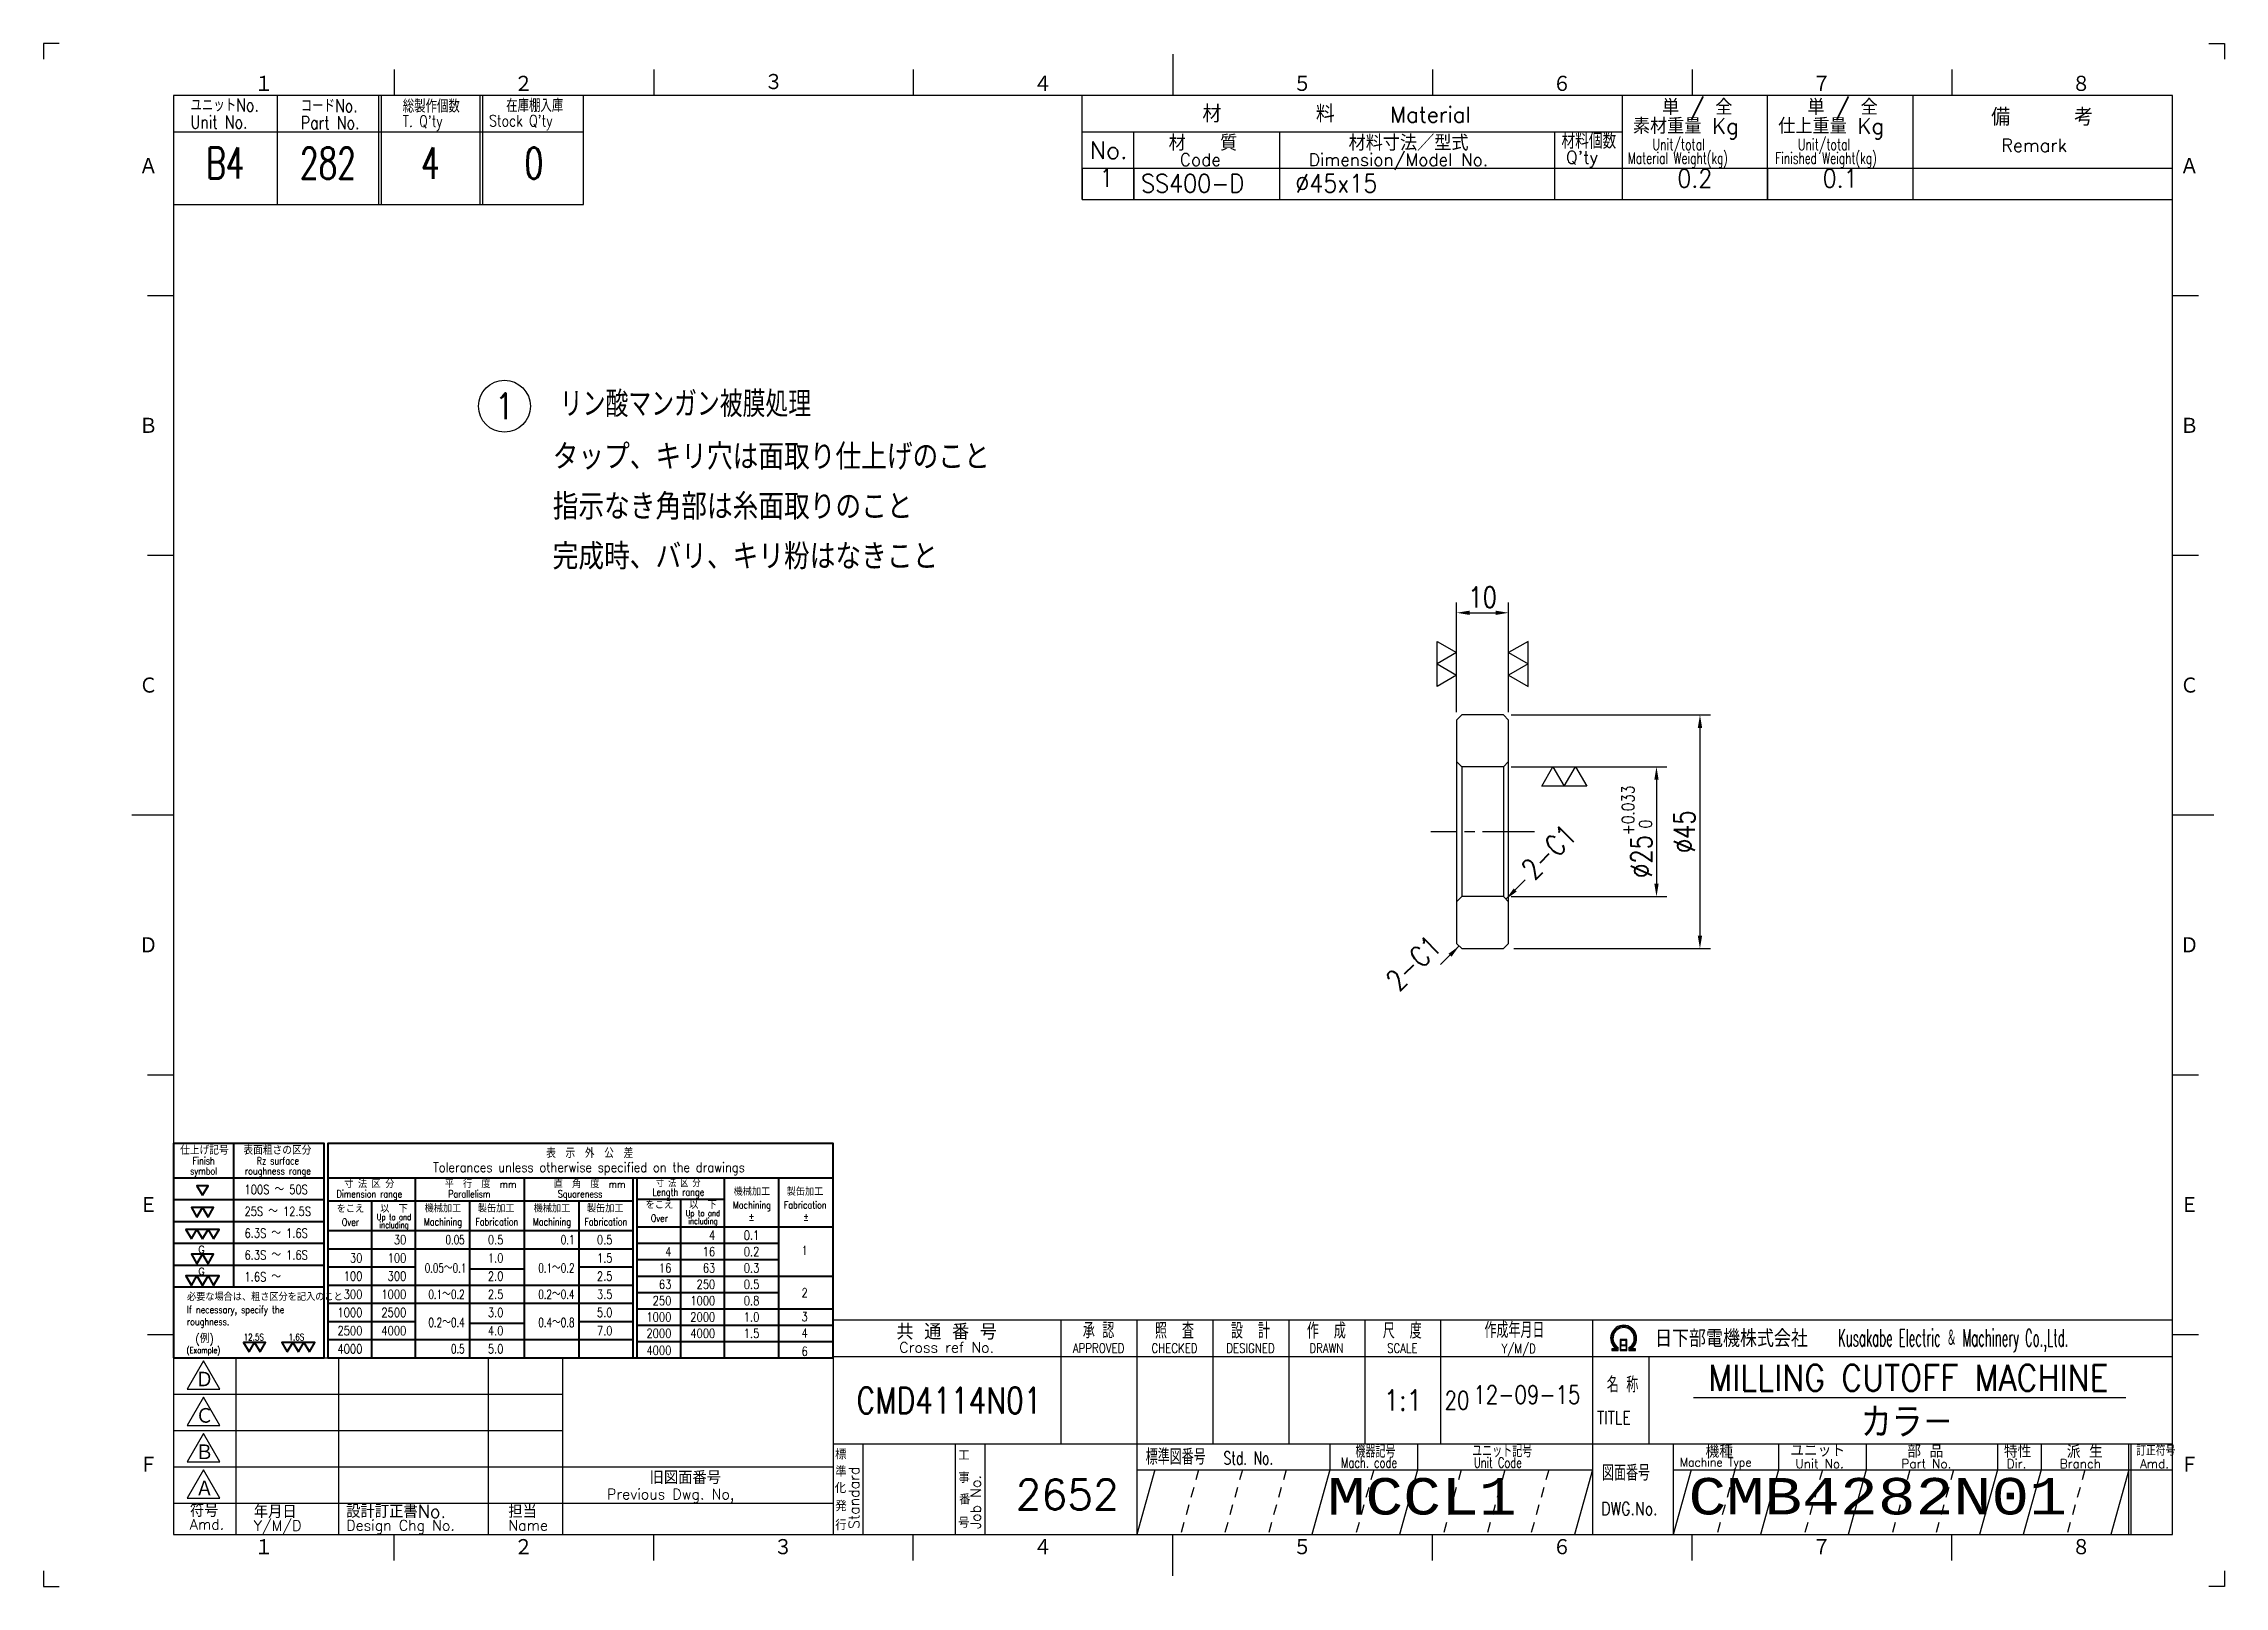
# Model space of a CAD drawing. Extents: x 0 to 420, y 0 to 297.
import ezdxf
from ezdxf.enums import TextEntityAlignment as Align

# ---------------------------------------------------------------- set-up
doc = ezdxf.new("R2010")
doc.units = 0
doc.linetypes.add('GEN3A', pattern=[3.5, 2, -1.5])
doc.linetypes.add('GEN7', pattern=[15, 10, -1.5, 2, -1.5])
doc.layers.get('0').update_dxf_attribs({"linetype": 'CONTINUOUS'})
doc.layers.get('DEFPOINTS').update_dxf_attribs({"linetype": 'CONTINUOUS'})
for name, color, linetype in [('2', 5, 'CONTINUOUS'), ('5', 3, 'CONTINUOUS'), ('6', 52, 'CONTINUOUS'), ('7', 4, 'GEN7'), ('8', 1, 'CONTINUOUS'), ('RAHM2', 1, 'CONTINUOUS'), ('RAHM3', 52, 'CONTINUOUS')]:
    doc.layers.add(name, color=color, linetype=linetype)
doc.layers.add('WAKU', color=7, linetype='CONTINUOUS', lineweight=40)
doc.styles.add('DIMENSION', font='monotxt.shx', dxfattribs={"bigfont": 'bigfont.shx'})
doc.styles.get("Standard").update_dxf_attribs({"font": 'romans.shx', "width": 0.8, "bigfont": 'extfont.shx'})
doc.dimstyles.new('GEN-ISO', dxfattribs={"dimtxt": 4, "dimasz": 2.5, "dimexe": 2, "dimexo": 1, "dimgap": 1, "dimtad": 3, "dimdec": 3, "dimrnd": 0.001, "dimdsep": 46, "dimtxsty": 'Standard', "dimcen": 0, "dimclrt": 52, "dimadec": 0, "dimazin": 0, "dimtp": 0.1, "dimtm": 0.1, "dimtfac": 0.6, "dimtdec": 3, "dimtmove": 2, "dimatfit": 3, "dimfxl": 1, "dimarcsym": 0})

# ---------------------------------------------------------------- blocks, each defined once
blk = doc.blocks.new('*D2')
at = {"layer": '5', "color": 0, "lineweight": -2, "transparency": 16777216}
for p, q in [((282.64, 167.78), (321, 167.78)), ((319, 165.28), (319, 125.28)), ((283.14, 122.78), (321, 122.78))]:
    blk.add_line(p, q, dxfattribs=at)
at = {"layer": '5', "color": 0, "transparency": 16777216}
for points in [[(318.58, 165.28), (319.42, 165.28), (319, 167.78)], [(318.58, 125.28), (319.42, 125.28), (319, 122.78)]]:
    blk.add_solid(points, dxfattribs=at)
at = {"layer": 'DEFPOINTS', "color": 0, "transparency": 16777216}
for p in [(281.64, 167.78), (282.14, 122.78), (319, 122.78)]:
    blk.add_point(p, dxfattribs=at)
at = {"layer": '5', "color": 52, "transparency": 16777216, "insert": (316, 145.28), "char_height": 4, "attachment_point": 5, "rotation": 90}
blk.add_mtext('%%C45', dxfattribs=at)
blk = doc.blocks.new('*D3')
at = {"layer": '5', "color": 0, "lineweight": -2, "transparency": 16777216}
for p, q in [((272.14, 168.28), (272.14, 189.43)), ((282.14, 168.28), (282.14, 189.43)), ((274.64, 187.43), (279.64, 187.43))]:
    blk.add_line(p, q, dxfattribs=at)
at = {"layer": '5', "color": 0, "transparency": 16777216}
for points in [[(274.64, 187.84), (274.64, 187.01), (272.14, 187.43)], [(279.64, 187.84), (279.64, 187.01), (282.14, 187.43)]]:
    blk.add_solid(points, dxfattribs=at)
at = {"layer": 'DEFPOINTS', "color": 0, "transparency": 16777216}
for p in [(282.14, 187.43), (272.14, 167.28), (282.14, 167.28)]:
    blk.add_point(p, dxfattribs=at)
at = {"layer": '5', "color": 52, "transparency": 16777216, "insert": (277.14, 190.43), "char_height": 4, "attachment_point": 5}
blk.add_mtext('10', dxfattribs=at)
blk = doc.blocks.new('*D4')
at = {"layer": '5', "color": 0, "lineweight": -2, "transparency": 16777216}
for p, q in [((282.64, 157.78), (312.63, 157.78)), ((310.63, 155.28), (310.63, 135.28)), ((282.64, 132.78), (312.63, 132.78))]:
    blk.add_line(p, q, dxfattribs=at)
at = {"layer": '5', "color": 0, "transparency": 16777216}
for points in [[(310.21, 155.28), (311.04, 155.28), (310.63, 157.78)], [(310.21, 135.28), (311.04, 135.28), (310.63, 132.78)]]:
    blk.add_solid(points, dxfattribs=at)
at = {"layer": 'DEFPOINTS', "color": 0, "transparency": 16777216}
for p in [(281.64, 157.78), (281.64, 132.78), (310.63, 132.78)]:
    blk.add_point(p, dxfattribs=at)
at = {"layer": '5', "color": 52, "transparency": 16777216, "insert": (306.83, 145.28), "char_height": 4, "attachment_point": 5, "rotation": 90}
blk.add_mtext('%%C25{\\H2.400000;\\S+0.033^  0;}', dxfattribs=at)
blk = doc.blocks.new('STDBUHIN')
at = {"color": 7}
for p, q in [((0, 0), (0, -6)), ((10, 0), (10, -6)), ((38, 0), (38, -6)), ((91, 0), (91, -6)), ((104, 0), (104, -6)), ((132, 0), (132, -6)), ((160, 0), (160, -6)), ((0, -6), (210, -6))]:
    blk.add_line(p, q, dxfattribs=at)
at = {"layer": 'RAHM3', "color": 7, "width": 0.9}
for tag, p in [('1GENST', (4.710911, -4.609434)), ('4GENST', (96.434633, -4.658422)), ('5GENST', (118, -4.729)), ('6GENST', (146, -4.729))]:
    blk.add_attdef(tag, text='', height=3.5, dxfattribs=at).set_placement(p, align=Align.BOTTOM_CENTER)
at = {"layer": 'RAHM3', "color": 7}
for tag, p, width in [('2GENST', (11.373533, -4.658422), 0.8), ('3GENST', (41.070972, -4.658422), 0.8), ('7GENST', (162.759538, -4.671383), 0.9)]:
    blk.add_attdef(tag, p, '', height=3.5, dxfattribs=dict(at, width=width))
blk = doc.blocks.new('GENBALLOON1')
blk.add_circle((0, 0), 5)
at = {"flags": 1}
blk.add_attdef('GEN_PARENT', text='', height=2.5, dxfattribs=at).set_placement((0, 0), align=Align.MIDDLE)
blk.add_attdef('REF_NO', text='', height=3.5).set_placement((0, 0), align=Align.MIDDLE)
at = {"color": 7, "flags": 1}
for tag, p in [('5GENINF', (6.43, 0.96)), ('6GENINF', (6.43, 0.63)), ('7GENINF', (6.43, 0.3)), ('8GENINF', (6.43, -0.04)), ('9GENINF', (6.43, -0.37)), ('3GENINF', (6.43, -2.34)), ('4GENINF', (6.43, -2.67)), ('10GENINF', (6.43, -0.7)), ('11GENINF', (6.43, -1)), ('12GENINF', (6.43, -1.34)), ('13GENINF', (6.43, -1.67)), ('14GENINF', (6.43, -2)), ('15GENINF', (6.43, -3)), ('16GENINF', (6.43, -3.34)), ('17GENINF', (6.43, -3.7)), ('18GENINF', (6.43, -4.04)), ('19GENINF', (6.43, -4.37)), ('20GENINF', (6.43, -4.7)), ('21GENINF', (6.43, -5.04)), ('22GENINF', (6.43, -5.37))]:
    blk.add_attdef(tag, p, '', height=0.2, dxfattribs=at)
blk = doc.blocks.new('1A3ﾌﾞﾋﾝ')
at = {"layer": 'RAHM2', "color": 5, "linetype": 'Continuous'}
for p, q in [((3, 297), (0, 297)), ((0, 297), (0, 294)), ((217.5, 295), (217.5, 287)), ((417, 297), (420, 297)), ((420, 297), (420, 294)), ((67.5, 292), (67.5, 287)), ((117.5, 292), (117.5, 287)), ((167.5, 292), (167.5, 287)), ((267.5, 292), (267.5, 287)), ((317.5, 292), (317.5, 287)), ((367.5, 292), (367.5, 287)), ((410, 287), (25, 287)), ((25, 287), (25, 10)), ((104, 266), (104, 287)), ((410, 10), (410, 287)), ((25, 266), (64.5, 266)), ((64.5, 266), (104, 266)), ((20, 248.5), (25, 248.5)), ((410, 248.5), (415, 248.5)), ((20, 198.5), (25, 198.5)), ((410, 198.5), (415, 198.5)), ((17, 148.5), (25, 148.5)), ((410, 148.5), (418, 148.5)), ((20, 98.5), (25, 98.5)), ((410, 98.5), (415, 98.5)), ((20, 48.5), (25, 48.5)), ((410, 48.5), (415, 48.5)), ((25, 10), (410, 10)), ((67.5, 5), (67.5, 10)), ((117.5, 5), (117.5, 10)), ((217.5, 2), (217.5, 10)), ((267.5, 5), (267.5, 10)), ((317.5, 5), (317.5, 10)), ((367.5, 5), (367.5, 10)), ((0, 3), (0, 0)), ((0, 0), (3, 0)), ((420, 0), (417, 0)), ((420, 3), (420, 0))]:
    blk.add_line(p, q, dxfattribs=at)
at = {"layer": 'RAHM2', "color": 7, "linetype": 'Continuous'}
for p, q in [((45, 287), (45, 266)), ((64.5, 287), (64.5, 266)), ((65, 287), (65, 266)), ((84, 287), (84, 266)), ((84.5, 287), (84.5, 266)), ((200, 267), (200, 287)), ((304, 287), (304, 267)), ((332, 267), (332, 287)), ((360, 287), (360, 267)), ((25, 280), (64.5, 280)), ((64.5, 280), (104, 280)), ((200, 280), (304, 280)), ((210, 267), (210, 280)), ((238, 280), (238, 267)), ((291, 280), (291, 267)), ((200, 273), (410, 273)), ((200, 267), (410, 267)), ((195.93, 51.26), (195.93, 27.42)), ((210.55, 51.26), (210.55, 10)), ((225.18, 51.26), (225.18, 27.42)), ((239.8, 51.26), (239.8, 27.42)), ((254.43, 51.26), (254.43, 27.42)), ((269.05, 51.26), (269.05, 27.42)), ((298.3, 51.26), (298.3, 10)), ((25, 44), (100, 44)), ((37, 44), (37, 10)), ((56.8, 44), (56.8, 10)), ((85.6, 44), (85.6, 10)), ((100, 10), (100, 44)), ((152.05, 44.26), (410, 44.26)), ((269.05, 44.26), (269.05, 27.42)), ((298.3, 44.26), (298.3, 44.26)), ((309.17, 44.26), (309.17, 27.42)), ((25, 37), (100, 37)), ((25, 30), (100, 30)), ((152.05, 27.42), (410, 27.42)), ((157.77, 27.42), (157.77, 10)), ((175.59, 27.42), (175.59, 10)), ((181.3, 27.42), (181.3, 10)), ((247.73, 27.42), (247.73, 22.42)), ((264.59, 27.42), (264.59, 22.42)), ((313.83, 27.42), (313.83, 10)), ((334.15, 27.42), (334.15, 22.42)), ((351, 27.42), (351, 22.42)), ((376.29, 27.42), (376.29, 22.42)), ((384.72, 27.42), (384.72, 22.42)), ((401.57, 10), (401.57, 27.42)), ((402.07, 10), (402.07, 27.42)), ((25, 23), (100, 23)), ((100, 23), (152.05, 23)), ((210.55, 22.42), (298.3, 22.42)), ((313.83, 22.42), (410, 22.42)), ((25, 16), (100, 16)), ((100, 16), (152.05, 16)), ((167.5, 5), (167.5, 10))]:
    blk.add_line(p, q, dxfattribs=at)
at = {"layer": 'RAHM2', "color": 3, "linetype": 'Continuous'}
for p, q in [((317.73, 36.35), (401.03, 36.35)), ((214.02, 22.42), (210.55, 10)), ((247.73, 22.42), (244.26, 10)), ((264.59, 22.42), (261.12, 10)), ((298.3, 22.42), (294.83, 10)), ((334.15, 22.42), (330.68, 10)), ((351, 22.42), (347.54, 10)), ((376.29, 22.42), (372.82, 10)), ((384.72, 22.42), (381.25, 10))]:
    blk.add_line(p, q, dxfattribs=at)
at = {"layer": 'RAHM2', "color": 3, "linetype": 'GEN3A'}
for p, q in [((222.44, 22.42), (218.98, 10)), ((230.87, 22.42), (227.41, 10)), ((239.3, 22.42), (235.84, 10)), ((256.16, 22.42), (252.69, 10)), ((273.01, 22.42), (269.55, 10)), ((281.44, 22.42), (277.98, 10)), ((289.87, 22.42), (286.41, 10)), ((325.72, 22.42), (322.25, 10)), ((342.57, 22.42), (339.11, 10)), ((359.43, 22.42), (355.97, 10)), ((367.86, 22.42), (364.39, 10)), ((393.14, 22.42), (389.68, 10))]:
    blk.add_line(p, q, dxfattribs=at)
at = {"layer": 'RAHM2', "color": 5, "linetype": 'Continuous'}
blk.add_lwpolyline([(410, 51.26), (152.05, 51.26), (152.05, 10)], dxfattribs=at)
at = {"layer": 'RAHM2', "color": 7, "linetype": 'Continuous'}
for points in [[(303.62, 47.51), (303.62, 45.4), (304.92, 45.4), (304.92, 47.51), (303.62, 47.51)], [(303.77, 47.36), (303.77, 46.53), (304.77, 46.53), (304.77, 47.36), (303.77, 47.36)], [(304.77, 46.38), (304.77, 45.55), (303.77, 45.55), (303.77, 46.38), (304.77, 46.38)], [(302.02, 45.4), (303.22, 45.4), (303.22, 46.01)], [(302.02, 45.58), (302.97, 45.58), (302.97, 45.91)], [(302.72, 45.82), (302.72, 45.75), (302.02, 45.75), (302.02, 45.4)], [(305.32, 45.98), (305.32, 45.4), (306.58, 45.4), (306.58, 45.75), (305.85, 45.75), (305.85, 45.8)], [(305.57, 45.87), (305.57, 45.58), (306.58, 45.58)]]:
    blk.add_lwpolyline(points, dxfattribs=at)
for points in [[(30.79, 43.41), (27.65, 37.97), (33.92, 37.97)], [(30.79, 36.41), (27.65, 30.97), (33.92, 30.97)], [(30.79, 29.41), (27.65, 23.97), (33.92, 23.97)], [(30.79, 22.41), (27.65, 16.97), (33.92, 16.97)]]:
    blk.add_lwpolyline(points, close=True, dxfattribs=at)
at = {"layer": 'RAHM2', "color": 3, "linetype": 'Continuous'}
for points in [[(317.29, 22.42), (313.83, 10)], [(401.57, 22.42), (401.57, 22.42), (398.11, 10)]]:
    blk.add_lwpolyline(points, dxfattribs=at)
at = {"layer": 'RAHM2', "color": 7, "linetype": 'Continuous'}
for radius, start, end in [(2.5, 308.2706, 230.8952), (2.28, 303.9949, 234.4013), (2.06, 299.8294, 238.4756)]:
    blk.add_arc((304.3, 47.76), radius, start, end, dxfattribs=at)
at = {"layer": 'RAHM2', "color": 5, "linetype": 'Continuous'}
for s, p in [('１', (40.6, 287.58)), ('２', (90.6, 287.58)), ('４', (190.6, 287.58)), ('５', (240.6, 287.58)), ('６', (290.6, 287.58)), ('７', (340.6, 287.58)), ('８', (390.6, 287.58)), ('Ａ', (18.36, 271.74)), ('Ａ', (411.44, 271.74)), ('Ｂ', (18.36, 221.74)), ('Ｂ', (411.44, 221.74)), ('Ｃ', (18.36, 171.74)), ('Ｃ', (411.44, 171.74)), ('Ｄ', (18.36, 121.74)), ('Ｄ', (411.44, 121.74)), ('Ｅ', (18.36, 71.74)), ('Ｅ', (411.44, 71.74)), ('Ｆ', (18.36, 21.74)), ('Ｆ', (411.44, 21.74)), ('１', (40.6, 5.87)), ('２', (90.6, 5.87)), ('３', (140.6, 5.87)), ('４', (190.6, 5.87)), ('５', (240.6, 5.87)), ('６', (290.6, 5.87)), ('７', (340.6, 5.87)), ('８', (390.6, 5.87))]:
    blk.add_text(s, height=3.31, dxfattribs=at).set_placement(p)
blk.add_text('３', height=3.31, dxfattribs=at).set_placement((140.6, 289.58), align=Align.MIDDLE)
at = {"layer": 'RAHM2', "color": 7, "linetype": 'Continuous'}
for s, height, width, p in [('ユニットNo.', 2.5, 0.8, (28.29, 283.92)), ('コードNo.', 2.5, 0.8, (49.52, 283.81)), ('総製作個数', 2.5, 0.8, (69.17, 283.72)), ('在庫棚入庫', 2.5, 0.8, (89.08, 283.82)), ('Unit No.', 2.5, 0.8, (28.29, 280.64)), ('Part No.', 2.5, 0.8, (49.52, 280.53)), ("T. Q'ty", 2.2, 0.8, (69.17, 280.96)), ("Stock Q'ty", 2.2, 0.8, (85.8, 281.06)), ('材料個数', 3, 0.8, (292.32, 276.75)), ('Unit/total', 2.2, 0.7, (309.86, 276.49)), ('Unit/total', 2.2, 0.7, (337.86, 276.49)), ('Material Weight(kg)', 2.2, 0.68, (305.1, 273.86)), ('Finished Weight(kg)', 2.2, 0.68, (333.46, 273.86)), ('作成年月日', 3, 0.7, (277.49, 47.82)), ('Y/M/D', 1.8, 0.8, (280.79, 44.87)), ('Kusakabe Electric ＆ Machinery Co.,Ltd.', 3.3108, 0.5, (345.56, 46.19)), ('名 称', 3, 0.7, (301.06, 37.33)), ('20', 3.5, 0.8, (269.81, 34.08)), ('TITLE', 2.5, 0.8, (299.18, 31.25)), ('標準図番号', 3, 0.7, (212.26, 23.44)), ('Std. No.', 2.5, 0.7, (227.23, 23.44)), ('機器記号', 2.5, 0.7, (252.65, 24.77)), ('ユニット記号', 2.5, 0.7, (275.14, 24.85)), ('訂正符号', 2, 0.7, (403.01, 25.16)), ('Mach. code', 2, 0.7, (249.86, 22.83)), ('Unit Code', 2, 0.7, (275.45, 22.83)), ('図面番号', 3, 0.7, (300.15, 20.37)), ('Machine Type', 1.7, 0.9, (315.15, 23.05))]:
    blk.add_text(s, height=height, dxfattribs=dict(at, width=width)).set_placement(p)
for s, height, p in [('単 / 全', 3, (311.71, 283.26)), ('単 / 全', 3, (339.71, 283.26)), ('材\u3000\u3000\u3000\u3000\u3000料', 3.311, (223.18, 281.82)), ('Material', 3, (259.34, 281.82)), ('素材重量 Kg', 3, (306.08, 279.63)), ('仕上重量 Kg', 3, (334.08, 279.63)), ('備     考', 3.311, (375.08, 281.21)), ('No.', 3.311, (201.5, 274.82)), ('材\u3000\u3000質', 3, (216.68, 276.39)), ('材料寸法／型式', 3, (251.33, 276.39)), ('Remark', 2.5, (377.03, 276.16)), ('Code', 2.4, (218.82, 273.45)), ('Dimension/Model No.', 2.4, (243.65, 273.45)), ("Q'ty", 2.4, (293.19, 273.93)), ('Ｄ', 3.2, (29.23, 38.2)), ('Ｃ', 3.2, (29.23, 31.2)), ('Ｂ', 3.2, (29.23, 24.2)), ('標', 2, (152.44, 24.43)), ('工', 2, (176.15, 24.24)), ('機種', 2.4, (320.08, 24.76)), ('ユニット', 2.4, (336.39, 24.96)), ('部 品', 2.4, (358.93, 24.79)), ('特性', 2.4, (377.55, 24.78)), ('派 生', 2.4, (389.65, 24.72)), ('旧図面番号', 2.5, (116.71, 19.69)), ('準', 2, (152.47, 21.11)), ('事', 2, (176.17, 19.92)), ('Unit No.', 1.7, (337.39, 22.76)), ('Part No.', 1.7, (357.81, 22.76)), ('Dir.', 1.7, (378.09, 22.76)), ('Branch', 1.7, (388.28, 22.76)), ('Amd.', 1.7, (403.74, 22.76)), ('Ａ', 3.2, (29.23, 17.2)), ('Previous Dwg. No,', 2, (108.5, 16.75)), ('化', 2, (152.37, 17.95)), ('番', 2, (176.31, 15.76)), ('Amd.', 2, (28.17, 10.93)), ('符号', 2.5, (28.17, 13.37)), ('Y/M/D', 2, (40.49, 10.7)), ('年月日', 2.5, (40.49, 13.14)), ('設計訂正書No.', 2.5, (58.29, 13.18)), ('Design Chg No.', 2, (58.29, 10.75)), ('担当', 2.5, (89.5, 13.18)), ('Name', 2, (89.5, 10.75)), ('行', 2, (152.46, 10.82)), ('発', 2, (152.46, 14.47)), ('号', 2, (176.11, 11.28))]:
    blk.add_text(s, height=height, dxfattribs=at).set_placement(p)
for s, height, p in [('共 通 番 号', 3, (173.93, 49.14)), ('Cross ref No.', 2, (173.93, 46.01))]:
    blk.add_text(s, height=height, dxfattribs=at).set_placement(p, align=Align.MIDDLE)
for s, height, width, p in [('承 認', 3, 0.7, (203.18, 49.35)), ('照  査', 3, 0.7, (217.8, 49.35)), ('設  計', 3, 0.7, (232.43, 49.35)), ('作  成', 3, 0.7, (247.05, 49.35)), ('尺  度', 3, 0.7, (261.67, 49.35)), ('APPROVED', 1.8, 0.8, (203.18, 45.85)), ('CHECKED', 1.8, 0.8, (217.8, 45.85)), ('DESIGNED', 1.8, 0.8, (232.43, 45.85)), ('DRAWN', 1.8, 0.8, (247.05, 45.85)), ('SCALE', 1.8, 0.8, (261.67, 45.85)), ('DWG.No.', 2.5, 0.8, (305.41, 14.96))]:
    blk.add_text(s, height=height, dxfattribs=dict(at, width=width)).set_placement(p, align=Align.MIDDLE)
at = {"layer": 'RAHM2', "color": 7, "linetype": 'Continuous', "width": 0.844147}
blk.add_text('日下部電機株式会社', height=3.311, dxfattribs=at).set_placement((310.35, 46.06), (339.79, 46.06), align=Align.FIT)
at = {"layer": 'RAHM2', "color": 7, "linetype": 'Continuous'}
for s, p in [('Standard', (157.07, 11.05)), ('Job No.', (180.5, 11.05))]:
    blk.add_text(s, height=2, rotation=90, dxfattribs=at).set_placement(p)
at = {"layer": 'RAHM2', "color": 5, "linetype": 'Continuous', "width": 0.7}
for tag, p in [('HEADER3', (35, 274.01)), ('HEADER4', (54.75, 274)), ('HEADER15', (74.49, 274)), ('HEADER16', (94.43, 274))]:
    blk.add_attdef(tag, text='', height=6, dxfattribs=at).set_placement(p, align=Align.MIDDLE)
at = {"layer": 'RAHM2', "color": 7, "linetype": 'Continuous'}
blk.add_attdef('HEADER5', text='', height=2.5, dxfattribs=at).set_placement((63.69, 267.1), align=Align.BOTTOM_RIGHT)
for tag, height, width, p in [('HEADER1', 5, 0.9, (359.12, 40.15)), ('HEADER25', 3.2, 0.63, (46.91, 40.38)), ('HEADER23', 3.33, 0.8, (71.4, 40.2)), ('HEADER24', 3.5, 0.8, (92.57, 40.22)), ('HEADER7', 5, 0.8, (174.38, 35.8)), ('GEN-TITLE-SCA', 4, 0.85, (261.79, 35.85)), ('HEADER22', 3.2, 0.63, (46.91, 33.38)), ('HEADER20', 3.33, 0.8, (71.4, 33.2)), ('HEADER21', 3.5, 0.8, (92.57, 33.22)), ('HEADER2', 6, 0.9, (358.89, 31.68)), ('HEADER19', 3.2, 0.63, (46.91, 26.38)), ('HEADER17', 3.33, 0.8, (71.4, 26.2)), ('HEADER18', 3.5, 0.8, (92.57, 26.22)), ('HEADER11', 3.2, 0.63, (46.91, 19.38)), ('HEADER9', 3.33, 0.8, (71.4, 19.2)), ('HEADER10', 3.5, 0.8, (92.57, 19.22)), ('HEADER14', 3.31, 0.8, (126.54, 12.82))]:
    blk.add_attdef(tag, text='', height=height, dxfattribs=dict(at, width=width)).set_placement(p, align=Align.MIDDLE)
at = {"layer": 'RAHM2', "color": 7, "linetype": 'Continuous', "width": 0.8}
blk.add_attdef('GEN-TITLE-DAT', text='', height=3.5, dxfattribs=at).set_placement((275.35, 34.1), align=Align.BOTTOM_LEFT)
at = {"layer": 'RAHM2', "color": 5, "linetype": 'Continuous'}
blk.add_attdef('HEADER6', text='', height=5.8, dxfattribs=at).set_placement((207.09, 13.03), align=Align.BOTTOM_RIGHT)
at = {"layer": 'RAHM2', "color": 5, "linetype": 'Continuous', "style": 'DIMENSION', "width": 1.2}
for tag, p in [('HEADER13', (213.56, 11.75)), ('HEADER12', (247.26, 11.72)), ('GEN-TITLE-DWG', (316.79, 11.74))]:
    blk.add_attdef(tag, text='', height=7.02, dxfattribs=at).set_placement(p, align=Align.BOTTOM_LEFT)
at = {"layer": 'RAHM2', "color": 5, "linetype": 'Continuous', "style": 'DIMENSION'}
blk.add_attdef('HEADER8', text='', height=7.02, dxfattribs=at).set_placement((408.58, 11.71), align=Align.BOTTOM_RIGHT)
blk = doc.blocks.new('A$C09225E11')
at = {"layer": 'WAKU', "color": 7, "linetype": 'Continuous'}
for p, q in [((11.55, 41.26), (11.55, 13.66)), ((0, 34.66), (29.05, 34.66)), ((29.75, 34.66), (127.05, 34.66)), ((46.55, 34.66), (46.55, 0)), ((67.55, 34.66), (67.55, 0)), ((88.55, 0), (88.55, 34.66)), ((89.25, 34.66), (89.25, 0)), ((106.05, 34.66), (106.05, 0)), ((116.55, 34.66), (116.55, 0)), ((29.75, 30.21), (88.55, 30.21)), ((38.15, 30.21), (38.15, 0)), ((57.05, 30.21), (57.05, 0)), ((78.05, 30.21), (78.05, 0)), ((89.25, 30.56), (106.05, 30.56)), ((97.65, 32.56), (97.65, 32.54)), ((97.65, 30.56), (97.65, 0)), ((29.75, 24.5), (88.55, 24.5)), ((89.25, 25.2), (127.05, 25.2)), ((0, 13.66), (29.05, 13.66))]:
    blk.add_line(p, q, dxfattribs=at)
at = {"layer": 'WAKU', "color": 3}
for p, q in [((0, 30.46), (29.05, 30.46)), ((0, 26.26), (29.05, 26.26)), ((0, 22.06), (29.05, 22.06)), ((89.25, 22.05), (116.55, 22.05)), ((0, 17.86), (29.05, 17.86)), ((29.75, 21), (88.55, 21)), ((29.75, 17.5), (46.55, 17.5)), ((57.05, 17.15), (67.55, 17.15)), ((89.25, 18.9), (116.55, 18.9)), ((29.75, 14), (88.55, 14)), ((89.25, 15.75), (127.05, 15.75)), ((29.75, 10.5), (88.55, 10.5)), ((89.25, 9.45), (127.05, 9.45)), ((29.75, 7), (46.55, 7)), ((57.05, 6.65), (67.55, 6.65)), ((89.25, 6.3), (127.05, 6.3)), ((29.75, 3.5), (88.55, 3.5)), ((89.25, 3.15), (127.05, 3.15))]:
    blk.add_line(p, q, dxfattribs=at)
at = {"layer": 'WAKU'}
for p, q in [((78.05, 17.5), (88.55, 17.5)), ((89.25, 12.6), (116.55, 12.6)), ((78.05, 7), (88.55, 7))]:
    blk.add_line(p, q, dxfattribs=at)
for points in [[(0, 0), (29.05, 0), (29.05, 41.26), (0, 41.26)], [(29.75, 0), (127.05, 0), (127.05, 41.26), (29.75, 41.26)]]:
    blk.add_lwpolyline(points, close=True, dxfattribs=at)
at = {"layer": 'WAKU', "color": 7, "linetype": 'Continuous'}
for points in [[(5.6, 31.29), (6.66, 33.12), (4.54, 33.12), (5.6, 31.29)], [(4.54, 27.09), (5.6, 28.92), (3.48, 28.92), (4.54, 27.09)], [(6.66, 27.09), (7.72, 28.92), (5.6, 28.92), (6.66, 27.09)], [(3.48, 22.89), (4.54, 24.72), (2.42, 24.72), (3.48, 22.89)], [(5.6, 22.89), (6.66, 24.72), (4.54, 24.72), (5.6, 22.89)], [(7.72, 22.89), (8.78, 24.72), (6.66, 24.72), (7.72, 22.89)], [(4.54, 18.12), (5.6, 19.96), (3.48, 19.96), (4.54, 18.12)], [(6.66, 18.12), (7.72, 19.96), (5.6, 19.96), (6.66, 18.12)], [(3.48, 13.92), (4.54, 15.76), (2.42, 15.76), (3.48, 13.92)], [(5.6, 13.92), (6.66, 15.76), (4.54, 15.76), (5.6, 13.92)], [(7.72, 13.92), (8.78, 15.76), (6.66, 15.76), (7.72, 13.92)], [(14.56, 1.14), (15.62, 2.98), (13.49, 2.98), (14.56, 1.14)], [(16.68, 1.14), (17.74, 2.98), (15.62, 2.98), (16.68, 1.14)], [(21.93, 1.14), (22.99, 2.98), (20.87, 2.98), (21.93, 1.14)], [(24.06, 1.14), (25.12, 2.98), (22.99, 2.98), (24.06, 1.14)], [(26.18, 1.14), (27.24, 2.98), (25.12, 2.98), (26.18, 1.14)]]:
    blk.add_lwpolyline(points, close=True, dxfattribs=at)
for s, height, width, p in [('仕上げ記号', 1.54, 0.9, (5.97, 39.13)), ('Finish', 1.4, 0.8, (5.82, 37.24)), ('表面粗さの区分', 1.54, 0.9, (20.03, 39.13)), ('Rz surface', 1.4, 0.8, (20.12, 37.24)), ('表\u3000示\u3000外\u3000公\u3000差', 1.8, 0.9, (80.18, 38.48)), ('symbol', 1.4, 0.8, (5.82, 35.27)), ('roughness range', 1.4, 0.8, (20.12, 35.27)), ('寸 法 区 分', 1.4, 0.9, (37.73, 32.71)), ('Tolerances unless otherwise specified on the drawings', 1.8, 0.9, (80.02, 35.77)), ('平\u3000行\u3000度\u3000mm', 1.4, 0.9, (59.16, 32.71)), ('直\u3000角\u3000度\u3000mm', 1.4, 0.9, (80.16, 32.71)), ('寸 法 区 分', 1.4, 0.8, (97.23, 32.89)), ('Dimension range', 1.4, 0.8, (37.73, 30.86)), ('をこえ', 1.4, 0.9, (34.09, 27.95)), ('以\u3000下', 1.4, 0.9, (42.49, 27.95)), ('機械加工', 1.4, 0.9, (51.91, 28.02)), ('Parallelism', 1.4, 0.8, (56.99, 30.86)), ('製缶加工', 1.4, 0.9, (62.16, 28.02)), ('機械加工', 1.4, 0.9, (72.91, 28.02)), ('Squareness', 1.4, 0.8, (78.32, 30.86)), ('製缶加工', 1.4, 0.9, (83.16, 28.02)), ('をこえ', 1.4, 0.9, (93.59, 28.7)), ('Length range', 1.4, 0.8, (97.23, 31.21)), ('以\u3000下', 1.4, 0.9, (101.99, 28.7)), ('Machining', 1.4, 0.8, (111.41, 28.72)), ('機械加工', 1.4, 0.9, (111.41, 31.24)), ('Fabrication', 1.4, 0.8, (121.68, 28.72)), ('製缶加工', 1.4, 0.9, (121.64, 31.24)), ('Over', 1.4, 0.8, (34.09, 25.42)), ('Up to and', 1.2, 0.8, (42.48, 26.5)), ('including', 1.2, 0.8, (42.49, 24.98)), ('Machining', 1.4, 0.8, (51.91, 25.49)), ('Fabrication', 1.4, 0.8, (62.28, 25.49)), ('Machining', 1.4, 0.8, (72.91, 25.49)), ('Fabrication', 1.4, 0.8, (83.28, 25.49)), ('Over', 1.4, 0.8, (93.59, 26.17)), ('Up to and', 1.2, 0.8, (101.98, 27.25)), ('including', 1.2, 0.8, (101.99, 25.73)), ('%%P', 1.4, 0.9, (111.33, 26.46)), ('%%P', 1.4, 0.9, (121.83, 26.46))]:
    blk.add_text(s, height=height, dxfattribs=dict(at, width=width)).set_placement(p, align=Align.CENTER)
for s, height, width, p in [('100S ～ 50S', 1.75, 0.8, (13.69, 31.52)), ('25S ～ 12.5S', 1.75, 0.8, (13.69, 27.32)), ('6.3S ～ 1.6S', 1.75, 0.8, (13.69, 23.12)), ('0.1', 1.75, 0.8, (109.84, 22.73)), ('0.2', 1.75, 0.8, (109.84, 19.58)), ('1', 1.75, 0.8, (120.97, 19.81)), ('6.3S ～ 1.6S', 1.75, 0.8, (13.69, 18.92)), ('0.3', 1.75, 0.8, (109.84, 16.43)), ('1.6S ～ ', 1.75, 0.8, (13.69, 14.72)), ('0.5', 1.75, 0.8, (109.84, 13.28)), ('2', 1.75, 0.8, (120.97, 11.65)), ('必要な場合は、粗さ区分を記入のこと', 1.4, 0.9, (2.61, 10.99)), ('If necessary, specify the', 1.4, 0.8, (2.61, 8.58)), ('0.8', 1.75, 0.8, (109.84, 10.13)), ('1.0', 1.75, 0.8, (109.84, 6.98)), ('3', 1.75, 0.8, (120.97, 7.04)), ('roughness.', 1.4, 0.8, (2.61, 6.26)), ('(例)', 1.6, 0.9, (4.2, 2.85)), ('12.5S', 1.26, 0.8, (13.53, 3.36)), ('1.6S', 1.26, 0.8, (22.18, 3.36)), ('1.5', 1.75, 0.8, (109.84, 3.83)), ('4', 1.75, 0.8, (120.97, 3.89)), ('(Example)', 1.2, 0.8, (2.53, 0.87)), ('6', 1.75, 0.8, (120.97, 0.39))]:
    blk.add_text(s, height=height, dxfattribs=dict(at, width=width)).set_placement(p)
for p in [(6.04, 20.15), (6.04, 15.95)]:
    blk.add_text('G', height=1.4, dxfattribs=at).set_placement(p, align=Align.RIGHT)
for s, width, p in [('30', 0.8, (44.85, 21.85)), ('0.05', 0.7, (56.08, 21.85)), ('0.5', 0.8, (63.56, 21.85)), ('0.1', 0.7, (77.24, 21.85)), ('0.5', 0.8, (84.56, 21.85)), ('4', 0.8, (95.9, 19.58)), ('16', 0.8, (104.35, 19.58)), ('4', 0.8, (104.35, 22.73)), ('30', 0.8, (36.4, 18.35)), ('100', 0.8, (44.85, 18.35)), ('0.05～0.1', 0.7, (56.41, 16.42)), ('1.0', 0.8, (63.56, 18.35)), ('0.1～0.2', 0.7, (77.24, 16.42)), ('1.5', 0.8, (84.56, 18.35)), ('16', 0.8, (95.9, 16.43)), ('63', 0.8, (104.35, 16.43)), ('300', 0.8, (36.4, 11.35)), ('100', 0.8, (36.4, 14.85)), ('1000', 0.8, (44.85, 11.35)), ('300', 0.8, (44.85, 14.85)), ('0.1～0.2', 0.7, (56.08, 11.35)), ('2.0', 0.8, (63.56, 14.85)), ('2.5', 0.8, (63.56, 11.35)), ('0.2～0.4', 0.7, (77.24, 11.35)), ('2.5', 0.8, (84.56, 14.85)), ('3.5', 0.8, (84.56, 11.35)), ('63', 0.8, (95.9, 13.28)), ('250', 0.8, (104.35, 13.28)), ('1000', 0.8, (36.4, 7.85)), ('2500', 0.8, (44.85, 7.85)), ('3.0', 0.8, (63.56, 7.85)), ('5.0', 0.8, (84.56, 7.85)), ('1000', 0.8, (95.9, 6.98)), ('250', 0.8, (95.9, 10.13)), ('2000', 0.8, (104.35, 6.98)), ('1000', 0.8, (104.35, 10.13)), ('2500', 0.8, (36.4, 4.35)), ('4000', 0.8, (44.85, 4.35)), ('0.2～0.4', 0.7, (56.08, 5.93)), ('4.0', 0.8, (63.56, 4.35)), ('0.4～0.8', 0.7, (77.24, 5.93)), ('7.0', 0.8, (84.56, 4.35)), ('2000', 0.8, (95.9, 3.83)), ('4000', 0.8, (104.35, 3.83)), ('4000', 0.8, (36.4, 0.85)), ('0.5', 0.7, (56.08, 0.85)), ('5.0', 0.8, (63.56, 0.85)), ('4000', 0.8, (95.9, 0.58))]:
    blk.add_text(s, height=1.75, dxfattribs=dict(at, width=width)).set_placement(p, align=Align.RIGHT)
blk = doc.blocks.new('注釈')
at = {"layer": '6', "width": 0.9}
for s, p in [('タップ、キリ穴は面取り仕上げのこと', (0, 19.2)), ('指示なき角部は糸面取りのこと', (0, 9.6)), ('完成時、バリ、キリ粉はなきこと', (0, 0))]:
    blk.add_text(s, height=5, dxfattribs=at).set_placement(p)

msp = doc.modelspace()

# ---------------------------------------------------------------- linework, layer by layer
at = {"layer": '2'}
for p, q in [((272.1397, 166.7818), (273.1397, 167.7818)), ((272.1397, 166.7818), (272.1397, 123.7818)), ((281.1397, 167.7818), (273.1397, 167.7818)), ((281.1397, 167.7818), (282.1397, 166.7818)), ((282.1397, 123.7818), (282.1397, 166.7818)), ((272.1397, 158.7818), (273.1397, 157.7818)), ((281.1397, 157.7818), (273.1397, 157.7818)), ((273.1397, 157.7818), (273.1397, 132.7818)), ((281.1397, 157.7818), (282.1397, 158.7818)), ((281.1397, 157.7818), (281.1397, 132.7818)), ((272.1397, 131.7818), (273.1397, 132.7818)), ((281.1397, 132.7818), (273.1397, 132.7818)), ((281.1397, 132.7818), (282.1397, 131.7818)), ((272.1397, 123.7818), (273.1397, 122.7818)), ((273.1397, 122.7818), (281.1397, 122.7818)), ((281.1397, 122.7818), (282.1397, 123.7818))]:
    msp.add_line(p, q, dxfattribs=at)
at = {"layer": '7'}
msp.add_line((287.1397, 145.2818), (267.1397, 145.2818), dxfattribs=at)
at = {"layer": '8'}
for points in [[(272.1397, 179.7587), (268.3897, 177.5937), (268.3897, 181.9237), (272.1397, 179.7587)], [(282.1397, 179.7587), (285.8897, 177.5937), (285.8897, 181.9237), (282.1397, 179.7587)], [(272.1397, 175.4287), (268.3897, 173.2637), (268.3897, 177.5937), (272.1397, 175.4287)], [(282.1397, 175.4287), (285.8897, 173.2637), (285.8897, 177.5937), (282.1397, 175.4287)], [(290.688, 157.7818), (292.853, 154.0318), (288.523, 154.0318), (290.688, 157.7818)], [(295.018, 157.7818), (297.183, 154.0318), (292.853, 154.0318), (295.018, 157.7818)]]:
    msp.add_lwpolyline(points, close=True, dxfattribs=at)

# ---------------------------------------------------------------- block references
for name, p in [('注釈', (98.0485, 195.7585)), ('A$C09225E11', (25, 44))]:
    msp.add_blockref(name, p)
at = {"layer": '2'}
msp.add_blockref('1A3ﾌﾞﾋﾝ', (0, 0), dxfattribs=at).add_auto_attribs({'GEN-TITLE-DWG': 'CMB4282N01', 'GEN-TITLE-DAT': '12-09-15', 'GEN-TITLE-SCA': '1:1', 'HEADER1': 'MILLING CUTOFF MACHINE', 'HEADER2': 'カラ－', 'HEADER3': 'B4', 'HEADER4': '282', 'HEADER6': '2652', 'HEADER7': 'CMD4114N01', 'HEADER12': 'MCCL1', 'HEADER15': '4', 'HEADER16': '0'})
at = {"layer": '5'}
ref = msp.add_blockref('GENBALLOON1', (88.7537, 227.1984), dxfattribs=at)
ref.add_attrib('REF_NO', '1', dxfattribs={"color": 7, "height": 5, "width": 0.9}).set_placement((88.7537, 227.1984), align=Align.MIDDLE_CENTER)
at = {"layer": 'RAHM2'}
ref = msp.add_blockref('STDBUHIN', (200, 273), dxfattribs=at)
ref.add_attrib('1GENST', '1', dxfattribs={"layer": 'RAHM3', "color": 7, "height": 3.5, "width": 0.9}).set_placement((204.711, 268.3906), align=Align.BOTTOM_CENTER)
ref.add_attrib('2GENST', 'SS400-D', (211.3736, 268.3416), dxfattribs={"layer": 'RAHM3', "color": 7, "height": 3.5, "width": 0.9})
ref.add_attrib('3GENST', '%%C45x15', (241.071, 268.3416), dxfattribs={"layer": 'RAHM3', "color": 7, "height": 3.5, "width": 0.9})
ref.add_attrib('5GENST', '0.2', dxfattribs={"layer": 'RAHM3', "color": 7, "height": 3.5, "width": 0.9}).set_placement((318, 268.271), align=Align.BOTTOM_CENTER)
ref.add_attrib('6GENST', '0.1', dxfattribs={"layer": 'RAHM3', "color": 7, "height": 3.5, "width": 0.9}).set_placement((346, 268.271), align=Align.BOTTOM_CENTER)

# ---------------------------------------------------------------- texts
at = {"layer": '6', "insert": (99.4182, 230.1023), "char_height": 5, "width": 66.526652, "attachment_point": 1}
msp.add_mtext('リン酸マンガン被膜処理', dxfattribs=at)
at = {"layer": '6', "char_height": 4, "width": 12.684925, "attachment_point": 1, "rotation": 45}
for insert in [(284.2562, 138.6087), (258.1758, 117.1927)]:
    msp.add_mtext('2-C1', dxfattribs=dict(at, insert=insert))

# ---------------------------------------------------------------- dimensions: what is measured, and where the dimension line sits
at = {"layer": '5'}
dim = msp.add_linear_dim(base=(282.1397, 187.4265), p1=(272.1397, 167.2818), p2=(282.1397, 167.2818), dimstyle='GEN-ISO', dxfattribs=at)
dim.commit()
dim.dimension.update_dxf_attribs({"geometry": '*D3', "text_midpoint": (277.1397, 190.4265)})
dim = msp.add_linear_dim(base=(318.9993, 122.7818), p1=(281.6397, 167.7818), p2=(282.1397, 122.7818), angle=90, text='%%C<>', dimstyle='GEN-ISO', dxfattribs=at)
dim.commit()
dim.dimension.update_dxf_attribs({"geometry": '*D2', "text_midpoint": (315.9993, 145.2818)})
dim = msp.add_linear_dim(base=(310.6277, 132.7818), p1=(281.6397, 157.7818), p2=(281.6397, 132.7818), angle=90, dimstyle='GEN-ISO', override={"dimpost": '%%C<>', "dimtol": 1, "dimtp": 0.033, "dimtm": 0}, dxfattribs=at)
dim.commit()
dim.dimension.update_dxf_attribs({"geometry": '*D4', "text_midpoint": (306.8277, 145.2818)})

# ---------------------------------------------------------------- leaders
for points in [[(281.6397, 132.2818), (285.3538, 135.996)], [(272.6397, 123.2818), (269.0486, 119.6908)]]:
    msp.add_leader(points, dimstyle='GEN-ISO', override={"dimgap": 1, "dimtad": 0, "dimtp": 0.033, "dimtm": 0}, dxfattribs=at)

doc.saveas('drawing.dxf')
